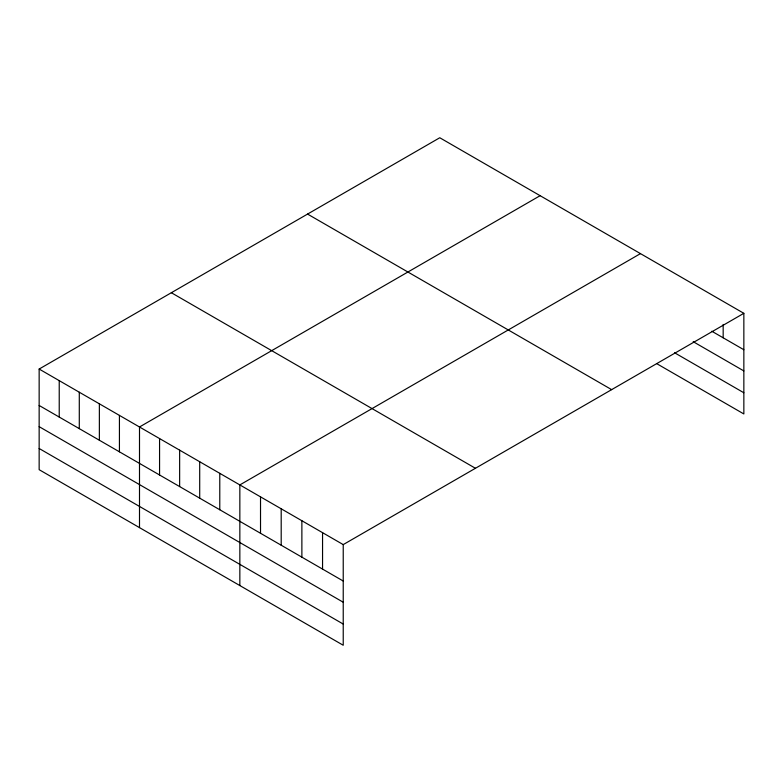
<?xml version="1.0" encoding="UTF-8"?>
<svg xmlns="http://www.w3.org/2000/svg" width="783" height="783" viewBox="0 0 783 783"><rect width="100%" height="100%" fill="white"/><g stroke="black" fill="none" stroke-linecap="round" stroke-linejoin="round"><path stroke-width="1.17" d="M743.85 313.317L439.772 137.749L39.15 369.047L39.15 469.683L343.228 645.251L343.228 544.606L743.85 313.317L743.85 413.953L657.006 363.811M540.113 195.691L139.501 426.98L139.501 527.625M640.465 253.623L239.843 484.922L239.843 585.557M711.796 331.229L743.85 349.737M693.19 341.682L743.85 370.927M674.584 352.771L743.85 392.763M307.562 214.082L611.65 389.64M171.35 292.725L475.438 468.283M39.15 369.047L343.228 544.606M39.15 405.467L343.228 581.025M39.15 426.657L343.228 602.225M39.15 448.493L343.228 624.051M723.169 324.446L723.169 337.796M322.557 532.665L322.557 569.094M301.876 520.734L301.876 557.153M281.195 508.793L281.195 545.213M260.524 496.853L260.524 533.282M219.778 473.333L219.778 509.753M199.704 461.745L199.704 498.164M179.64 450.156L179.64 486.576M159.566 438.568L159.566 474.987M119.427 415.391L119.427 451.82M99.363 403.813L99.363 440.232M79.289 392.224L79.289 428.644M59.224 380.636L59.224 417.055"/></g></svg>
